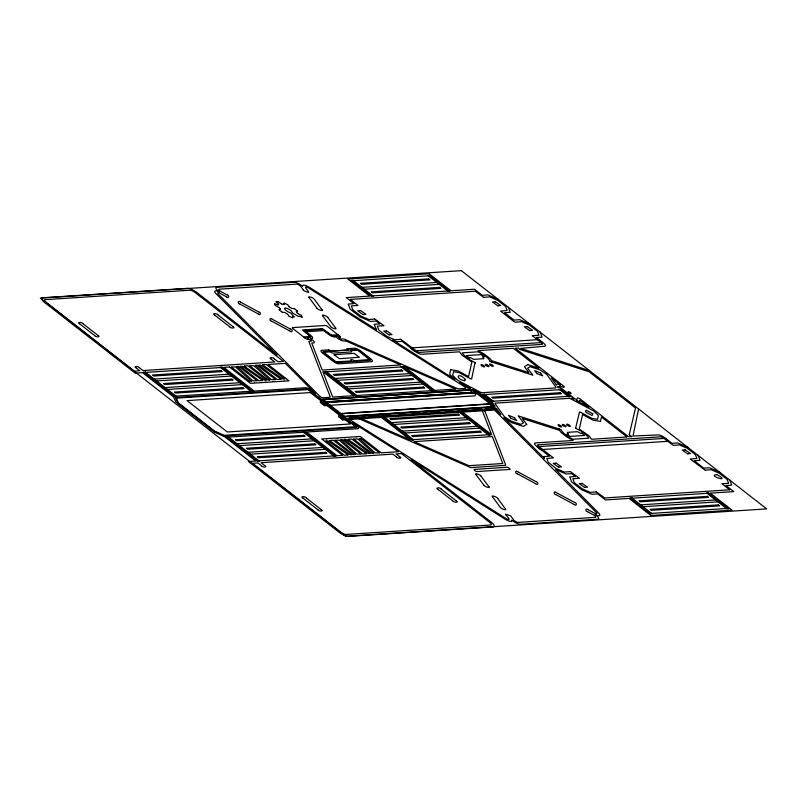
<?xml version="1.0" encoding="UTF-8"?>
<svg xmlns="http://www.w3.org/2000/svg" width="807" height="807" viewBox="0 0 807 807"><rect width="100%" height="100%" fill="white"/><g stroke="black" fill="none" stroke-linecap="round" stroke-linejoin="round"><path stroke-width="1.21" d="M284.034 304.542L284.044 303.16M292.669 317.776L292.679 316.505M490.464 407.606L490.646 404.035L494.197 406.799L492.714 409.371L342.985 419.136L340.736 417.37L340.917 413.789L344.468 416.563L342.985 419.136M490.817 407.585L490.989 404.004L340.564 413.82L340.383 417.401L342.632 419.156L344.115 416.594L494.55 406.778L493.067 409.341M303.18 289.945C303.785 291.045 309.686 293.435 308.667 291.66A2.764 0.847 30 0 1 308.052 291.034L305.702 287.877A2.764 0.847 30 0 1 306.065 287.02A2.764 0.847 30 0 1 308.637 288.038L464.55 386.765A2.25 0.686 30 0 1 465.498 388.429M592.883 413.82L586.043 410.127L585.69 411.782L586.639 412.639L592.156 415.494L592.832 413.89M465.165 379.149C457.186 371.17 455.077 379.179 464.782 380.753M316.818 308.224C317.433 309.464 323.758 311.774 322.215 309.878M330.487 326.492C331.173 327.773 336.953 330.033 335.964 328.247M481.164 476.191C480.599 474.829 474.355 472.559 475.767 474.466M497.717 498.383C497.314 497.102 490.807 494.711 492.32 496.658M327.935 317.484C327.38 316.243 321.075 313.842 322.528 315.789M483.726 485.128C484.462 486.621 490.626 488.699 489.123 486.863M638.589 408.957L632.991 436.032L658.24 434.923A5.407 1.654 30 0 1 664.857 437.808L671.938 443.336L677.698 442.952L688.149 447.502M629.258 434.68L635.523 407.969L589.16 371.795L519.859 349.401M321.983 399.314L320.228 402.36L324.485 405.679L474.92 395.864L476.665 392.827L472.418 389.509L321.983 399.314L326.24 402.643L476.665 392.827M324.485 405.679L326.24 402.643M340.221 413.547L338.476 416.594L342.723 419.912L493.158 410.097L494.903 407.061L490.656 403.742L340.221 413.547L344.478 416.866L494.903 407.061M342.723 419.912L344.478 416.866M472.418 389.509L470.663 392.545L325.251 402.027M278.163 304.935L278.697 304.239M465.104 379.25L464.782 380.712M474.123 393.624L475.979 392.585L472.428 389.811M474.476 393.594L476.332 392.565L325.897 402.37L323.123 403.924L320.863 402.168L322.346 399.596L472.771 389.791L471.298 392.353L472.791 393.523M360.527 310.493L365.964 314.316L363.251 314.518M363.11 314.659L357.733 310.826L360.457 310.624M374.7 318.936L383.991 325.715L377.323 326.149L378.806 330.083L386.745 336.287L394.805 339.787L400.625 339.364M386.533 330.789L391.97 334.602L389.246 334.804M389.115 334.955L383.739 331.112L386.462 330.91M483.766 297.43L475.222 291.226L350.278 299.397L358.026 305.49L351.338 305.873L352.82 309.807L360.759 316.001L368.819 319.511L374.63 319.058M400.696 339.212L416.765 351.287A2.078 0.636 30 0 0 419.297 352.387L542.203 344.377A2.078 0.636 30 0 0 541.739 343.136L532.227 335.682L538.975 335.288L537.502 331.354L529.553 325.15L521.504 321.65L515.38 322.255L513.988 321.62L500.572 311.099L507.129 310.493L505.656 306.559L497.707 300.355L489.657 296.855L483.837 297.329M495.286 301.707L500.723 305.53L498 305.752M497.909 305.863L492.492 302.04L495.216 301.879M527.132 326.512L532.58 330.325L529.856 330.527M529.785 330.658L524.348 326.835L527.062 326.633M556.023 463.057L561.46 466.87L558.747 467.071M558.676 467.203L553.229 463.379L555.952 463.208M570.206 471.49L579.497 478.279L572.819 478.712L574.302 482.647L582.251 488.84L590.3 492.351L596.121 491.897M582.029 483.353L587.466 487.166L584.752 487.367M673.452 445.474L663.193 437.919A2.078 0.636 30 0 0 660.661 436.809L537.755 444.828A2.078 0.636 30 0 0 538.219 446.059L553.441 457.882L546.833 458.426L548.316 462.361L556.255 468.564L564.315 472.075L570.135 471.641M584.661 487.499L579.234 483.635L581.958 483.494M685.062 449.751L690.499 453.564L687.776 453.786M596.191 491.776L604.705 497.949L729.71 489.819L721.932 483.716L728.62 483.332L727.137 479.398L719.198 473.195L711.138 469.694L705.328 470.168M687.685 453.897L682.268 450.074L684.992 449.923M705.237 470.279L690.197 459.022L696.905 458.527L695.422 454.593L687.483 448.389L679.423 444.889L673.542 445.363M716.777 474.566C732.756 483.464 706.498 475.394 716.707 474.667M279.111 309.747L280.503 309.222M296.25 311.704L297.601 311.189M575.694 427.881L579.497 411.953L581.131 412.488M491.594 362.111L489.889 361.143M559.493 428.931L561.228 429.939A11.923 3.642 30 0 0 573.041 439.23L588.767 438.201A11.923 3.642 30 0 0 576.955 428.981L575.613 428.013M176.541 398.133L307.941 389.569L355.695 426.701L224.124 435.336L214.612 431.15L178.286 402.804L176.461 398.315M631.72 436.718L628.32 436.577L580.253 399.072A2.078 0.636 30 0 0 577.398 398.154L577.106 399.253A2.078 0.636 30 0 1 574.251 398.335L560.139 387.32A2.078 0.636 30 0 1 559.352 386.271A2.078 0.636 30 0 1 560.401 386.21L563.306 387.148M466.406 355.584L481.143 354.626L484.049 356.805M483.938 356.886L482.616 356.966L483.887 358.681L473.659 359.347L470.673 357.743L469.392 357.824M567.099 434.166L568.481 434.075L567.22 432.36L577.449 431.695L580.435 433.298L581.716 433.208M465.508 388.429L458.79 388.873A3.47 1.059 30 0 1 456.812 388.369L344.861 339.364A2.764 0.847 30 0 0 343.288 338.96L341.391 339.081A1.664 0.504 30 0 1 339.364 338.194A1.664 0.504 30 0 1 338.99 337.205L340.483 336.791L327.43 326.391A1.725 0.525 30 0 0 325.312 325.473L292.588 327.602A1.725 0.525 30 0 0 292.981 328.641L305.399 338.335A1.725 0.525 30 0 0 307.517 339.253L308.768 339.172A1.664 0.504 30 0 1 310.806 340.06A1.664 0.504 30 0 1 311.179 341.058L309.293 341.179A2.764 0.847 30 0 0 308.91 341.704L330.144 396.63A3.47 1.059 30 0 1 329.649 397.296L322.941 397.73A2.25 0.686 30 0 1 319.743 396.197L218.152 293.94A2.764 0.847 30 0 1 217.91 292.759A2.764 0.847 30 0 1 220.25 293.445L226.404 296.764M469.301 357.834L466.355 355.655M581.736 433.208L584.702 435.457L569.994 436.416L567.069 434.277M340.241 337.124L339.848 336.085M276.125 301.747L278.082 301.626M244.309 365.995L247.88 365.763L266.451 380.258L264.171 380.097L244.228 366.186M262.749 364.794L266.31 364.562L284.881 379.048L282.601 378.887L262.658 364.966M262.467 380.511L258.896 380.743L240.325 366.257L242.604 366.418L262.557 380.349M280.897 379.31L277.336 379.542L258.765 365.057L261.044 365.218L280.997 379.139M324.989 401.896L470.945 392.384L472.448 393.554M492.795 403.298L479.459 392.888L474.496 390.275L494.782 406.103L492.684 403.298M349.542 416.795L353.315 416.553M362.121 415.978L365.894 415.736M373.449 415.242L378.483 414.909M386.028 414.425L389.801 414.173M398.618 413.598L403.641 413.275M411.197 412.781L414.969 412.528M423.776 411.963L427.549 411.711M436.355 411.136L440.138 410.894M447.683 410.4L452.717 410.067M460.262 409.583L464.045 409.331M472.852 408.756L477.885 408.433M485.431 407.938L489.203 407.696M329.781 440.491L333.352 440.259L351.923 454.745L349.582 454.553L329.73 440.713M348.221 439.29L351.781 439.058L370.352 453.544L368.022 453.352L348.15 439.492M347.938 455.007L344.367 455.239L325.796 440.753L328.076 440.915L348.029 454.835M366.368 453.806L362.807 454.038L344.236 439.543L346.516 439.714L366.459 453.635M292.043 308.466L294.464 308.738M282.248 312.198L284.609 312.46M281.794 304.037L283.903 304.562M630.227 435.407L631.8 436.617M292.82 316.495L294 316.848M589.423 370.595L520.676 348.392L544.624 346.264A5.407 1.654 30 0 0 543.414 343.025L536.332 337.497L542.082 337.124L540.165 332.02M491.695 362.01L532.802 375.144L532.408 374.478M559.412 429.031L518.296 415.887L518.689 416.563M239.81 304.057C237.278 303.815 237.964 299.72 240.294 301.949M258.805 311.936C261.418 312.259 260.56 316.173 258.401 314.105M271.555 321.186C268.973 321.025 269.74 316.858 272.03 319.078M290.54 329.064C293.234 329.508 292.295 333.412 290.066 331.173M517.176 473.81C514.906 473.759 515.259 469.462 517.741 471.722M536.252 481.708C538.894 482.092 538.027 485.996 535.767 483.817M555.67 494.57C553.41 494.499 553.794 490.212 556.225 492.482M574.735 502.468C577.398 502.852 576.501 506.836 574.251 504.577M227.06 294.817C229.763 295.221 228.795 299.215 226.585 296.926M587.476 511.719C584.893 511.416 585.62 507.411 587.96 509.6M274.713 303.765L278.001 304.935M298.983 316.092L302 317.171M630.045 435.346L629.268 434.791M498.373 299.468L487.932 294.918L482.233 295.291L474.476 289.239L450.952 290.772L429.122 273.734L347.857 279.03L369.717 296.088L346.193 297.622L353.93 303.664L348.231 304.027L350.147 309.131L360.093 316.899L370.544 321.438L376.233 321.065L379.915 323.94L374.216 324.313A169.198 51.719 30 0 0 376.637 329.801L309.525 287.383A6.103 1.866 30 0 0 304.178 285.164A6.103 1.866 30 0 0 302.716 286.505A6.103 1.866 30 0 0 294.111 282.258L216.76 287.302A6.103 1.866 30 0 0 219.534 291.932A6.103 1.866 30 0 0 215.116 290.974A6.103 1.866 30 0 0 215.852 293.486L277.043 355.07L196.787 292.406A7.727 2.36 30 0 0 187.395 288.341L42.761 297.773A7.727 2.36 30 0 0 44.446 302.353L135.183 373.116L142.496 372.632L173.485 396.822L175.936 402.108L214.319 432.068L224.75 436.829L255.748 461.019L248.425 461.493L339.071 532.267A7.727 2.36 30 0 0 348.483 536.342L493.117 526.91A7.727 2.36 30 0 0 491.443 522.341L411.106 459.677L505.031 519.153A6.113 1.866 30 0 0 510.347 521.372A6.113 1.866 30 0 0 511.85 520.051A9.492 2.905 30 0 0 512.233 520.404A6.103 1.866 30 0 0 520.444 524.278L597.775 519.234A6.103 1.866 30 0 0 595.011 514.604A6.103 1.866 30 0 0 599.43 515.562A6.103 1.866 30 0 0 598.693 513.04L555.458 469.432L566.04 474.002L571.729 473.628L575.411 476.503L569.722 476.866L571.638 481.971L581.575 489.738L592.025 494.277L597.725 493.904L605.452 499.947L628.986 498.413L650.835 515.471L732.1 510.165L710.261 493.127L733.795 491.594L726.028 485.542L731.727 485.168L729.81 480.064M530.219 324.263L519.779 319.713L514.019 320.097L504.546 312.702L510.236 312.329L508.319 307.225M719.864 472.307L709.414 467.757L703.724 468.131L694.252 460.736L700.012 460.363L698.095 455.259M284.195 303.16L287.595 304.642M289.128 316.294L292.517 317.776M298.025 313.671L301.314 315.335M275.399 305.601L278.859 307.356M214.48 314.992C211.414 313.358 217.012 313.076 217.86 314.76M270.92 359.024C267.803 357.309 273.472 357.118 274.279 358.792M437.737 489.213C434.61 487.468 440.34 487.357 441.096 488.971M98.131 335.47C101.319 337.255 95.72 337.336 94.772 335.712M264.948 465.649C268.106 467.394 262.578 467.546 261.639 465.952M321.368 509.681C324.475 511.386 318.957 511.547 318.059 509.984M233.102 326.664C236.219 328.358 230.681 328.55 229.793 326.976M399.929 456.853C403.036 458.558 397.508 458.709 396.62 457.155M456.348 500.875C459.465 502.569 453.897 502.791 452.989 501.117M79.51 323.799C76.362 322.154 82.021 321.882 82.879 323.567M135.919 367.821C132.873 366.186 138.451 365.904 139.298 367.589M302.766 498.01C299.629 496.285 305.359 496.134 306.125 497.768M226.858 294.777L220.987 291.609A2.764 0.847 30 0 1 219.181 289.188L296.522 284.145A2.764 0.847 30 0 1 300.729 286.404L303.25 289.794M240.476 302.111L258.593 311.885M272.211 319.239L290.338 329.014M240.022 304.108L258.139 313.883M271.757 321.236L289.884 331.011M517.923 471.883L536.04 481.668M556.406 492.653L574.534 502.428M588.142 509.762L594.295 513.081A2.764 0.847 30 0 0 596.635 513.766A2.764 0.847 30 0 0 596.393 512.596L494.762 410.329A2.25 0.686 30 0 0 491.614 408.806L484.896 409.24A3.47 1.059 30 0 0 484.402 409.906L505.636 464.822A2.764 0.847 30 0 1 505.253 465.357L471.258 467.576A2.764 0.847 30 0 1 469.684 467.172L357.733 418.167A3.47 1.059 30 0 0 355.756 417.663L349.038 418.097A2.25 0.686 30 0 0 349.976 419.781L505.918 518.498A2.764 0.847 30 0 0 508.481 519.516A2.764 0.847 30 0 0 508.854 518.659L506.201 515.108M517.469 473.88L535.586 483.655M555.952 494.641L574.08 504.415M587.688 511.759L593.559 514.927A2.764 0.847 30 0 1 595.364 517.348L518.023 522.391A2.764 0.847 30 0 1 513.827 520.122L510.599 515.804L505.515 514.18L505.969 514.947M581.333 412.67L591.884 418.369L597.573 419.347L598.431 415.605L593.569 410.874L571.053 399.001A2.764 0.847 30 0 0 568.925 398.335L495.518 403.117A2.764 0.847 30 0 0 495.296 403.934L504.345 416.694L511.416 421.274L521.009 424.341L523.511 422.838L518.931 416.735M469.775 378.372L459.223 372.663L453.534 371.694L452.677 375.437L457.539 380.168L480.064 392.051A2.764 0.847 30 0 0 482.183 392.706L555.579 387.925A2.764 0.847 30 0 0 555.801 387.098L546.763 374.347L539.691 369.767L530.098 366.701L527.596 368.204L532.166 374.307M289.229 306.862L291.791 308.365M292.326 312.844L298.509 316.505M284.861 312.571L287.544 314.165M278.314 301.717L281.532 303.916M469.977 378.554L471.611 379.088L474.93 363.1L475.494 363.069L474.153 362.061A11.923 3.642 30 0 1 462.33 352.83L478.057 351.812A11.923 3.642 30 0 1 489.879 361.032M294.696 308.849L297.541 311.068M279.172 309.868L282.016 312.087M217.92 314.891L232.89 326.573M274.35 358.923L277.981 361.758L283.368 361.415L195.143 292.527A4.388 1.342 30 0 0 189.806 290.217L45.172 299.649A4.388 1.342 30 0 0 46.12 302.252L134.426 371.129L139.793 370.766L136.161 367.931M399.707 456.752L396.076 453.907L401.442 453.554L489.748 522.432A4.388 1.342 30 0 1 490.696 525.024L346.062 534.456A4.388 1.342 30 0 1 340.725 532.146L252.5 463.268L257.887 462.925L261.518 465.76M441.167 489.103L456.126 500.774M214.723 315.103L229.682 326.774M271.142 359.125L274.784 361.97L143 370.564L139.359 367.72M396.509 456.964L392.868 454.119L261.085 462.714L264.726 465.548M437.959 489.314L452.929 500.986M82.95 323.698L97.909 335.369M306.186 497.899L321.146 509.58M79.742 323.9L94.701 335.581M302.978 498.111L317.948 509.792M308.788 297.42C307.487 295.806 313.358 297.612 314.266 299.175L321.983 309.717M505.676 509.056C507.089 510.922 500.612 508.571 500.279 507.321L492.552 496.809M276.145 301.858L278.637 304.108M296.28 311.825L297.803 313.499M290.611 312.955L294.051 316.798M279.081 307.517L280.473 309.101M514.563 417.844L516.621 420.598L510.569 418.167M510.629 418.046L508.561 415.292L514.614 417.733M540.65 373.177L542.748 375.86L536.635 373.49M536.695 373.359L534.648 370.615L540.71 373.066M481.093 476.251L488.891 486.702M497.657 498.444L505.444 508.894M475.999 474.617L483.797 485.068M327.854 317.575L335.651 328.025M309.091 297.642L316.889 308.092M322.76 315.94L330.557 326.391M287.796 304.784L289.027 306.69M287.746 314.337L288.916 316.152M519.859 349.27L518.165 348.019L515.29 348.221L563.518 386.018A2.078 0.636 30 0 1 563.357 387.158M301.495 315.487L302.111 317.151M274.602 303.785L275.217 305.45M339.354 335.702A1.725 0.525 30 0 0 337.235 334.774L332.242 335.107A1.725 0.525 30 0 1 330.134 334.179L322.467 328.661L302.504 329.972L309.121 335.551A1.725 0.525 30 0 1 309.505 336.59L304.511 336.912A1.725 0.525 30 0 0 304.905 337.941M307.86 339.233A1.675 0.514 30 0 0 308.123 339.031L307.992 338.728A1.856 0.565 30 0 0 307.427 338.163L307.053 337.518L310.402 337.286A3.107 0.948 30 0 0 309.706 335.43L303.856 330.588L322.689 329.317L329.337 334.148A3.107 0.948 30 0 0 333.14 335.803L337.73 336.186A1.856 0.565 30 0 0 338.577 336.731L339.212 337.013A1.675 0.514 30 0 0 339.898 337.144M289.854 312.622A4.348 1.332 30 0 1 284.669 308.98A4.348 1.332 30 0 1 287.958 308.768A4.348 1.332 30 0 1 292.195 312.47M236.996 366.539L252.833 380.753L257.231 380.854L238.66 366.368L236.996 366.539M251.35 381.156L235.543 366.983L231.115 366.862L249.676 381.348L251.31 381.227M255.426 365.329L271.273 379.552L275.661 379.653L257.1 365.168L255.466 365.289M269.79 379.956L268.116 380.147L249.545 365.652L253.943 365.753L269.79 379.956M340.897 439.825L356.744 454.048L361.132 454.149L342.572 439.654L340.958 439.765M355.262 454.442L353.587 454.634L335.016 440.148L339.414 440.249L355.251 454.422M359.327 438.625L375.174 452.838L379.572 452.939L361.001 438.453L359.327 438.625M373.691 453.241L372.017 453.433L353.456 438.947L357.844 439.048L373.691 453.241M323.879 352.366L335.984 361.818L351.66 360.931A2.502 0.767 30 0 1 351.166 359.478A2.502 0.767 30 0 1 354.162 360.769L369.525 359.549L357.935 350.389L350.853 350.48A2.502 0.767 30 0 1 351.358 351.923L333.049 353.113A2.502 0.767 30 0 1 330.053 351.832L323.879 352.366M334.098 354.737L339.404 358.691L359.347 357.259L354.091 353.345L334.128 354.687M580.122 400.383L580.031 400.817A5.407 1.654 30 0 1 576.279 400.605L589.029 407.333L580.122 400.383M450.71 369.687L449.65 374.287L455.017 379.502L392.727 340.07L396.53 341.724L402.219 341.351L415.101 351.398A5.407 1.654 30 0 0 421.718 354.273L459.546 351.812L462.108 355.221L471.893 362L468.564 376.556L458.255 370.978L450.71 369.687M582.593 414.526L579.265 429.082L589.049 435.851L591.602 439.27L627.029 436.96A4.025 1.231 30 0 1 626.504 436.567L601.447 417.027L600.448 421.395L592.903 420.104L582.593 414.526M322.699 399.576L321.216 402.138L323.466 403.904L326.25 402.35L322.699 399.576M527.748 364.663L524.419 366.66L528.888 372.622L491.655 360.709L490.101 358.641L483.907 353.809L477.986 350.611L513.413 348.301A4.025 1.231 30 0 0 513.877 348.685L538.935 368.234L527.748 364.663M526.729 424.421L523.41 426.419L511.628 422.646L503.83 417.592L544.422 458.447L543.726 456.591L549.426 456.217L536.544 446.17A5.407 1.654 30 0 1 535.334 442.942L573.172 440.471L567.25 437.273L561.047 432.441L559.503 430.363L522.26 418.46L526.729 424.421M345.537 340.806L343.812 340.968A5.003 1.533 30 0 1 336.226 336.882L334.663 336.993A5.064 1.553 30 0 1 328.459 334.29L323.728 330.598L306.055 331.748L310.786 335.45A5.064 1.553 30 0 1 311.926 338.476L310.352 338.577A5.003 1.533 30 0 1 313.59 342.935L311.744 343.005L322.225 370.07L400.665 364.956L345.537 340.806M471.56 465.508L469.008 465.73L414.021 441.641L492.331 436.537L502.801 463.521L471.56 465.508M461.362 270.658L40.35 298.106L345.638 536.342L766.65 508.894L461.362 270.658M353.083 280.362L351.176 280.483L371.492 296.33L373.389 296.209L353.083 280.362M429.748 275.358L427.851 275.49L448.157 291.337L450.064 291.216L429.748 275.358M429.869 275.722L351.943 280.806L360.447 287.443L438.372 282.369L429.869 275.722M428.668 278.869L360.386 283.328L361.637 284.306L429.919 279.847L428.668 278.869M440.793 284.246L362.868 289.33L371.371 295.967L449.297 290.893L440.793 284.246M439.593 287.393L371.311 291.852L372.562 292.83L440.844 288.371L439.593 287.393M328.883 349.865L321.711 350.329A4.983 1.523 30 0 0 322.83 353.305L332.877 361.153A4.983 1.523 30 0 0 338.97 363.796L371.694 361.667A4.983 1.523 30 0 0 370.574 358.691L360.527 350.853A4.983 1.523 30 0 0 354.434 348.2L346.778 348.695L348.523 350.067L330.638 351.237L328.883 349.865M356.038 349.451L323.314 351.58A2.764 0.847 30 0 0 323.94 353.234L333.987 361.072A2.764 0.847 30 0 0 337.366 362.545L370.09 360.416A2.764 0.847 30 0 0 369.465 358.762L359.418 350.924A2.764 0.847 30 0 0 356.038 349.451M538.491 339.636L410.41 347.988L414.132 350.884L542.203 342.531L538.491 339.636M145.3 372.088L143.394 372.209L175.855 397.538A2.078 0.636 30 0 0 175.563 397.932L177.883 402.925L214.026 431.14A2.078 0.636 30 0 0 215.398 431.947L223.892 435.649A2.078 0.636 30 0 0 225.072 435.941L257.534 461.271L259.43 461.15L226.969 435.82L301.737 430.938L334.199 456.278L336.095 456.147L303.644 430.817L356.291 427.377A2.078 0.636 30 0 0 355.826 426.136L309.606 390.074A2.098 0.646 30 0 0 307.053 388.974L254.417 392.414L221.965 367.084L220.069 367.205L252.52 392.535L177.762 397.417L145.3 372.088M222.086 367.447L144.16 372.531L152.664 379.169L230.59 374.085L222.086 367.447M229.47 366.993L223.781 367.356L254.144 391.052L305.46 387.713A4.378 1.342 30 0 1 310.806 390.043L315.265 393.513L285.285 363.352L268.015 364.482L288.997 380.854L285.769 381.065A4.085 1.251 30 0 1 283.973 380.692A4.085 1.251 30 0 1 283.338 381.217L274.541 381.792A4.085 1.251 30 0 1 272.746 381.418A4.085 1.251 30 0 1 272.11 381.953L267.339 382.266A4.085 1.251 30 0 1 265.543 381.893A4.085 1.251 30 0 1 264.908 382.417L256.112 382.992A4.085 1.251 30 0 1 254.316 382.619A4.085 1.251 30 0 1 253.68 383.154L250.452 383.365L229.47 366.993M220.886 370.595L152.604 375.043L153.855 376.022L222.137 371.573L220.886 370.595M233.011 375.971L155.085 381.055L163.589 387.693L241.515 382.609L233.011 375.971M326.038 371.482L324.142 371.613L355.251 395.894L357.158 395.763L326.038 371.482M402.713 366.489L400.807 366.61L431.927 390.891L433.823 390.77L402.713 366.489M402.834 366.852L324.908 371.936L333.412 378.574L411.338 373.49L402.834 366.852M231.811 379.119L163.528 383.567L164.779 384.546L233.062 380.097L231.811 379.119M401.634 369.999L333.352 374.448L334.602 375.426L402.885 370.978L401.634 369.999M243.926 384.495L166 389.579L174.514 396.217L252.44 391.133L243.926 384.495M413.749 375.376L335.833 380.46L344.337 387.098L422.263 382.014L413.749 375.376M242.736 387.642L174.453 392.091L175.704 393.07L243.986 388.621L242.736 387.642M412.559 378.523L344.276 382.972L345.527 383.95L413.809 379.502L412.559 378.523M424.674 383.9L346.748 388.984L355.262 395.622L433.188 390.538L424.674 383.9M310.352 392.565L187.083 400.615L227.281 431.987L350.581 423.947L310.352 392.565M423.483 387.047L355.201 391.496L356.452 392.474L424.734 388.026L423.483 387.047M353.567 395.712L332.686 397.074L322.881 371.765L353.567 395.712M455.693 389.045L434.822 390.406L404.136 366.459L455.693 389.045M470.4 388.117L468.09 388.268A5.528 1.695 30 0 0 465.437 386.109L459.687 382.468L470.4 388.117M472.377 390.023L323.244 399.758L344.518 416.351L493.652 406.627L472.377 390.023M558.837 387.713L557.455 386.533A5.407 1.654 30 0 0 558.474 387.431L558.837 387.713M484.462 394.23L482.566 394.351L492.068 401.775L493.975 401.654L484.462 394.23M561.137 389.236L559.231 389.357L568.743 396.772L570.64 396.651L561.137 389.236M561.248 389.599L483.322 394.673L491.836 401.321L569.762 396.237L561.248 389.599M560.058 392.737L491.776 397.195L493.027 398.174L561.309 393.715L560.058 392.737M572.224 398.154L571.699 398.194L573.838 399.324A5.407 1.654 30 0 1 572.587 398.446L572.224 398.154M382.7 415.706L380.803 415.827L411.923 440.108L413.82 439.986L382.7 415.706M459.375 410.702L457.478 410.834L488.588 435.114L490.495 434.993L459.375 410.702M379.693 416.099L358.822 417.461L410.38 440.047L379.693 416.099M459.365 410.975L381.449 416.059L389.952 422.697L467.878 417.612L459.365 410.975M481.829 409.442L460.948 410.803L491.634 434.751L481.829 409.442M496.507 408.483L494.197 408.635A5.528 1.695 30 0 1 497.062 410.783L500.804 414.546L496.507 408.483M458.174 414.122L389.892 418.571L391.143 419.549L459.425 415.101L458.174 414.122M470.289 419.499L392.363 424.583L400.877 431.22L478.803 426.136L470.289 419.499M304.985 432.138L227.06 437.223L235.563 443.86L313.489 438.776L304.985 432.138M357.955 428.678L306.64 432.027L337.003 455.723L342.703 455.35L321.721 438.978L324.939 438.766A4.085 1.251 30 0 1 326.734 439.139A4.085 1.251 30 0 1 327.37 438.605L336.166 438.03A4.085 1.251 30 0 1 337.962 438.403A4.085 1.251 30 0 1 338.597 437.868L343.378 437.565A4.085 1.251 30 0 1 345.174 437.939A4.085 1.251 30 0 1 345.8 437.404L354.606 436.829A4.085 1.251 30 0 1 356.401 437.202A4.085 1.251 30 0 1 357.027 436.668L360.255 436.456L381.237 452.838L398.507 451.708L352.508 422.586L356.976 426.066A4.378 1.342 30 0 1 357.955 428.678M469.099 422.646L400.817 427.095L402.068 428.073L470.35 423.625L469.099 422.646M303.785 435.286L235.513 439.734L236.764 440.713L305.036 436.264L303.785 435.286M481.214 428.023L403.288 433.107L411.802 439.744L489.728 434.66L481.214 428.023M315.91 440.662L237.984 445.746L246.488 452.384L324.414 447.3L315.91 440.662M480.024 431.17L411.741 435.619L412.992 436.597L481.275 432.149L480.024 431.17M314.71 443.81L246.428 448.258L247.678 449.237L315.961 444.788L314.71 443.81M326.835 449.186L248.909 454.27L257.413 460.908L335.339 455.824L326.835 449.186M325.635 452.334L257.352 456.782L258.603 457.761L326.885 453.312L325.635 452.334M665.008 438.362L536.927 446.715L540.64 449.62L668.721 441.268L665.008 438.362M507.028 467.273L474.304 469.412A1.907 0.585 30 0 0 474.728 470.552A1.907 0.585 30 0 0 477.058 471.56L509.782 469.422A1.907 0.585 30 0 0 509.358 468.292A1.907 0.585 30 0 0 507.028 467.273M631.8 497.869L629.894 497.99L650.21 513.837L652.106 513.716L631.8 497.869M708.465 492.865L706.569 492.986L726.875 508.834L728.782 508.713L708.465 492.865M708.586 493.228L630.66 498.312L639.164 504.95L717.09 499.866L708.586 493.228M707.386 496.376L639.114 500.824L640.365 501.803L708.637 497.354L707.386 496.376M719.511 501.752L641.585 506.836L650.089 513.474L728.015 508.39L719.511 501.752M718.311 504.9L650.028 509.348L651.279 510.327L719.562 505.878L718.311 504.9M560.26 384.878L559.16 384.525A5.407 1.654 30 0 0 556.467 385.151L551.352 377.928L560.26 384.878M568.632 392.636A1.725 0.525 30 0 0 571.114 393.534A1.725 0.525 30 0 0 569.096 391.839A1.725 0.525 30 0 0 568.632 392.636M567.321 425.249A2.078 0.636 30 0 0 570.287 426.328A2.078 0.636 30 0 0 567.866 424.3A2.078 0.636 30 0 0 567.321 425.249M563.004 425.531A2.078 0.636 30 0 0 565.969 426.61A2.078 0.636 30 0 0 563.548 424.583A2.078 0.636 30 0 0 563.004 425.531M558.686 425.814A2.078 0.636 30 0 0 561.652 426.893A2.078 0.636 30 0 0 559.231 424.865A2.078 0.636 30 0 0 558.686 425.814M481.638 365.692A2.078 0.636 30 0 0 484.614 366.771A2.078 0.636 30 0 0 482.193 364.744A2.078 0.636 30 0 0 481.638 365.692M485.955 365.41A2.078 0.636 30 0 0 488.931 366.489A2.078 0.636 30 0 0 486.51 364.461A2.078 0.636 30 0 0 485.955 365.41M490.273 365.127A2.078 0.636 30 0 0 493.248 366.207A2.078 0.636 30 0 0 490.827 364.179A2.078 0.636 30 0 0 490.273 365.127"/></g></svg>
